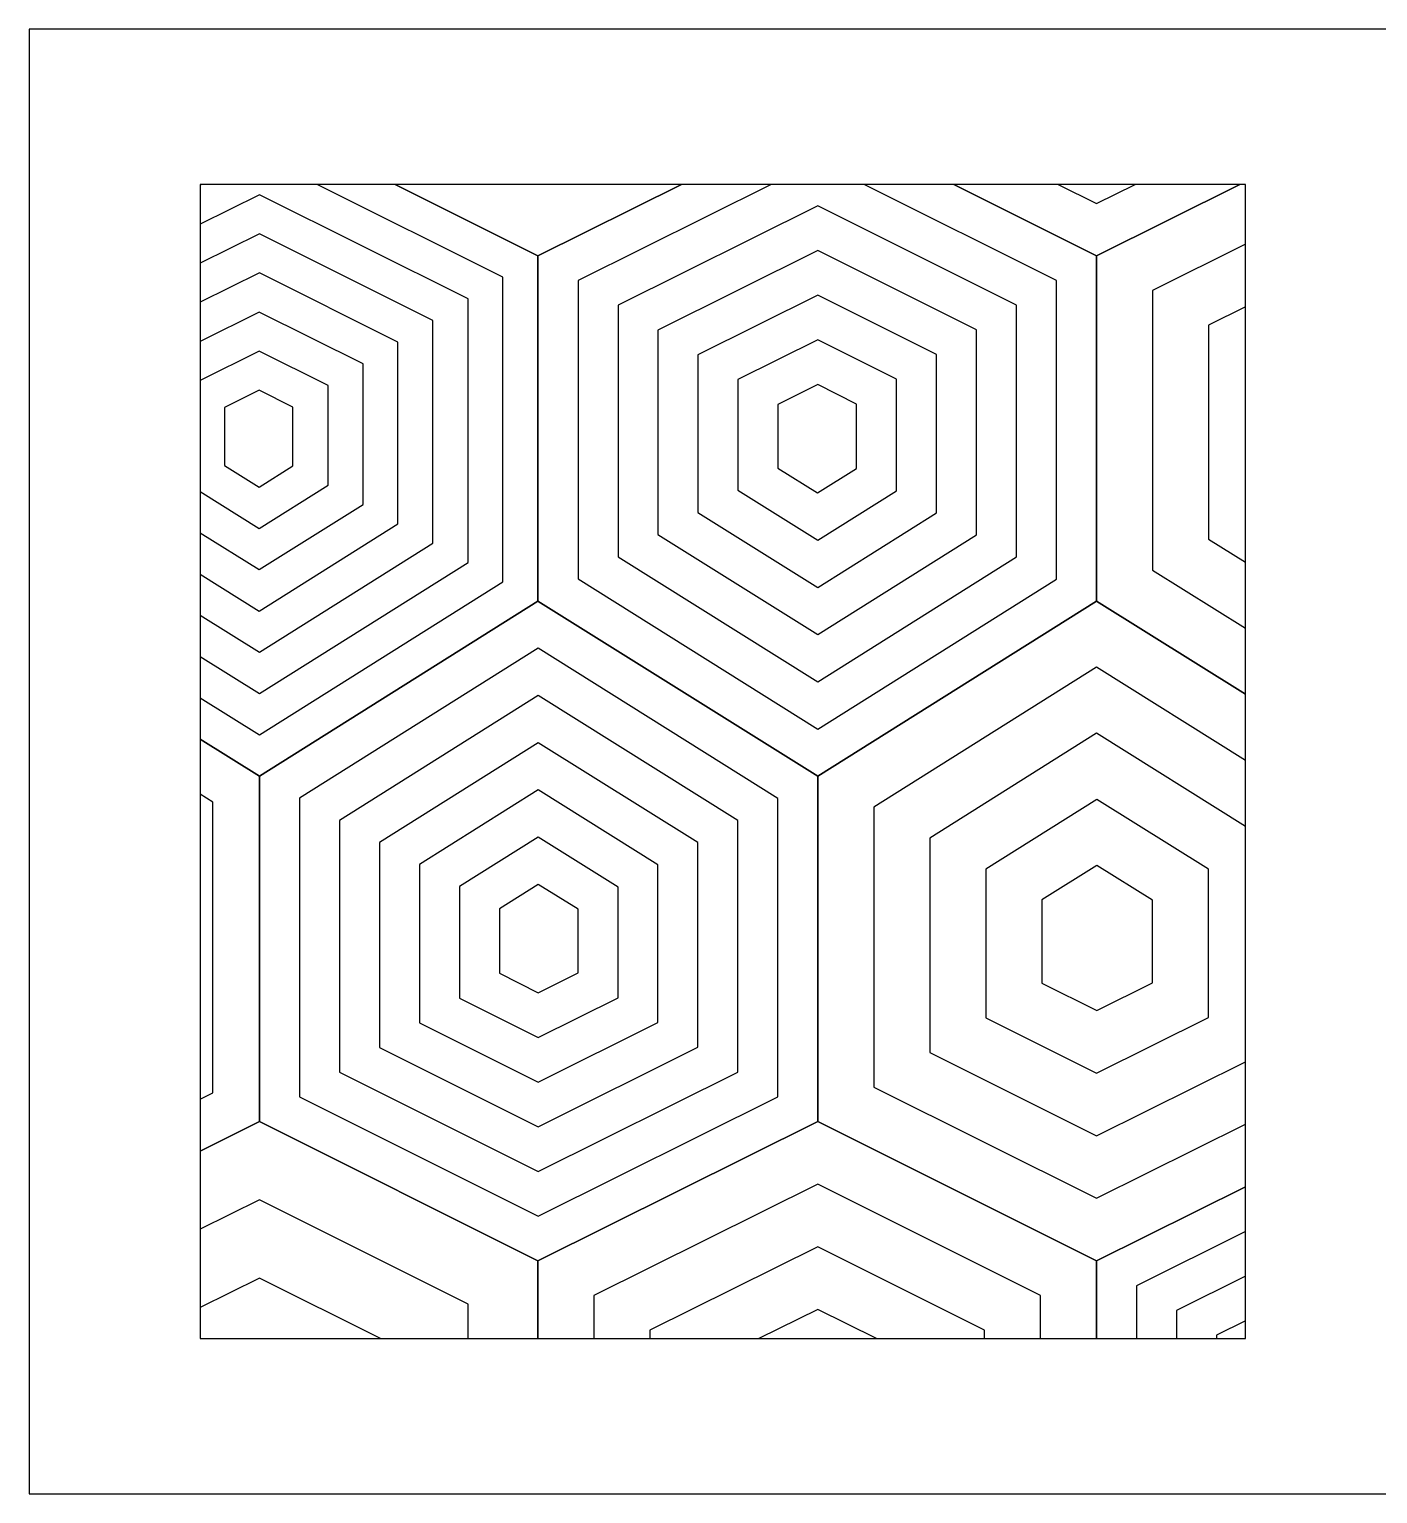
# Model space of a CAD drawing. Header units: millimetres. Extents: x 0 to 400, y 0 to 170.
# Drawn here: x 0 to 156.5, y 0 to 170 of the extents above; entities that cross this region are included whole.
import ezdxf

# ---------------------------------------------------------------- set-up
doc = ezdxf.new("R2010")
doc.units = ezdxf.units.MM
doc.header["$MEASUREMENT"] = 0
doc.layers.add('Default', color=7, linetype='Continuous', true_color=0x000000)
doc.layers.add('HEX', color=7, linetype='Continuous', true_color=0x12ff00)

msp = doc.modelspace()

# ---------------------------------------------------------------- linework, layer by layer
msp.add_lwpolyline([(19.84, 18), (141.18, 18), (141.18, 152), (19.84, 152), (19.84, 18)])
at = {"layer": 'Default'}
msp.add_lwpolyline([(0, 0), (400, 0), (400, 170), (0, 170), (0, 0)], dxfattribs=at)
at = {"layer": 'HEX'}
for points in [[(19.84, 87.6), (26.73, 83.29), (59.05, 103.62), (59.05, 143.72), (42.49, 152)], [(19.84, 92.39), (26.72, 88.09), (54.99, 105.86), (54.99, 141.21), (33.41, 152)], [(20, 152), (19.84, 151.92)], [(42.49, 152), (59.05, 143.72), (75.7, 152)], [(75.7, 152), (59.05, 143.72), (59.05, 103.62), (91.55, 83.29), (123.88, 103.62), (123.88, 143.72), (107.32, 152)], [(86.13, 152), (63.7, 140.84), (63.7, 106.19), (91.55, 88.77), (119.24, 106.18), (119.24, 140.85), (96.93, 152)], [(107.32, 152), (123.88, 143.72), (140.53, 152)], [(119.43, 152), (123.89, 149.77), (128.37, 152)], [(140.53, 152), (123.88, 143.72), (123.88, 103.62), (141.18, 92.8)], [(19.84, 97.18), (26.71, 92.88), (50.93, 108.11), (50.93, 138.7), (26.72, 150.8), (19.84, 147.39)], [(68.34, 137.97), (68.34, 108.76), (91.54, 94.25), (114.59, 108.75), (114.59, 137.98), (91.54, 149.51), (68.34, 137.97)], [(19.84, 101.97), (26.71, 97.68), (46.86, 110.35), (46.86, 136.19), (26.71, 146.26), (19.84, 142.85)], [(141.18, 145.06), (130.38, 139.69), (130.38, 107.22), (141.18, 100.47)], [(72.98, 135.09), (72.98, 111.34), (91.53, 99.73), (109.95, 111.31), (109.95, 135.11), (91.54, 144.32), (72.98, 135.09)], [(19.84, 106.76), (26.7, 102.47), (42.8, 112.6), (42.8, 133.68), (26.71, 141.72), (19.84, 138.31)], [(77.62, 132.21), (77.62, 113.91), (91.53, 105.21), (105.31, 113.88), (105.31, 132.24), (91.53, 139.13), (77.62, 132.21)], [(141.18, 137.8), (136.88, 135.67), (136.88, 110.82), (141.18, 108.13)], [(19.84, 111.56), (26.7, 107.27), (38.74, 114.84), (38.74, 131.16), (26.7, 137.18), (19.84, 133.77)], [(19.84, 116.35), (26.69, 112.06), (34.68, 117.09), (34.68, 128.65), (26.7, 132.64), (19.84, 129.24)], [(82.27, 129.34), (82.27, 116.48), (91.52, 110.69), (100.66, 116.44), (100.66, 129.37), (91.52, 133.94), (82.27, 129.34)], [(26.69, 128.1), (22.66, 126.1), (22.66, 119.38), (26.69, 116.86), (30.61, 119.33), (30.61, 126.14), (26.69, 128.1)], [(86.91, 126.46), (86.91, 119.05), (91.51, 116.17), (96.02, 119.01), (96.02, 126.5), (91.52, 128.75), (86.91, 126.46)], [(26.73, 83.29), (26.73, 43.19), (59.05, 27.03), (91.55, 43.19), (91.55, 83.29), (59.05, 103.62), (26.73, 83.29)], [(141.18, 92.8), (123.88, 103.62), (91.55, 83.29), (91.55, 43.19), (123.88, 27.03), (141.18, 35.63)], [(31.37, 80.73), (31.37, 46.06), (59.06, 32.22), (86.91, 46.07), (86.91, 80.72), (59.06, 98.14), (31.37, 80.73)], [(141.18, 85.13), (123.89, 95.95), (98.05, 79.7), (98.05, 47.21), (123.89, 34.29), (141.18, 42.89)], [(36.01, 78.16), (36.01, 48.93), (59.06, 37.41), (82.27, 48.95), (82.27, 78.15), (59.07, 92.66), (36.01, 78.16)], [(19.84, 39.77), (26.73, 43.19), (26.73, 83.29), (19.84, 87.6)], [(40.65, 75.6), (40.65, 51.8), (59.07, 42.59), (77.62, 51.82), (77.62, 75.58), (59.07, 87.18), (40.65, 75.6)], [(141.18, 77.47), (123.9, 88.27), (104.55, 76.11), (104.55, 51.23), (123.89, 41.56), (141.18, 50.15)], [(45.3, 73.03), (45.3, 54.67), (59.07, 47.78), (72.98, 54.7), (72.98, 73), (59.08, 81.7), (45.3, 73.03)], [(19.84, 45.82), (21.31, 46.55), (21.31, 80.29), (19.84, 81.21)], [(111.05, 72.52), (111.05, 55.25), (123.9, 48.82), (136.88, 55.27), (136.88, 72.49), (123.91, 80.6), (111.05, 72.52)], [(49.94, 70.47), (49.94, 57.54), (59.08, 52.97), (68.34, 57.58), (68.34, 70.43), (59.09, 76.22), (49.94, 70.47)], [(117.55, 68.93), (117.55, 59.26), (123.91, 56.08), (130.38, 59.3), (130.38, 68.89), (123.92, 72.93), (117.55, 68.93)], [(54.58, 67.9), (54.58, 60.41), (59.09, 58.16), (63.7, 60.45), (63.7, 67.86), (59.09, 70.74), (54.58, 67.9)], [(59.05, 18), (59.05, 27.03), (26.73, 43.19), (19.84, 39.77)], [(123.88, 18), (123.88, 27.03), (91.55, 43.19), (59.05, 27.03), (59.05, 18)], [(117.38, 18), (117.38, 23.01), (91.54, 35.93), (65.55, 23), (65.55, 18)], [(50.93, 18), (50.93, 22.01), (26.72, 34.11), (19.84, 30.7)], [(141.18, 35.63), (123.88, 27.03), (123.88, 18)], [(141.18, 30.45), (128.52, 24.15), (128.52, 18)], [(110.88, 18), (110.88, 19), (91.54, 28.67), (72.05, 18.98), (72.05, 18)], [(40.78, 18), (26.71, 25.04), (19.84, 21.62)], [(141.18, 25.26), (133.16, 21.28), (133.16, 18)], [(98.34, 18), (91.53, 21.4), (84.68, 18)], [(141.18, 20.08), (137.81, 18.4), (137.81, 18)]]:
    msp.add_lwpolyline(points, dxfattribs=at)

doc.saveas('drawing.dxf')
